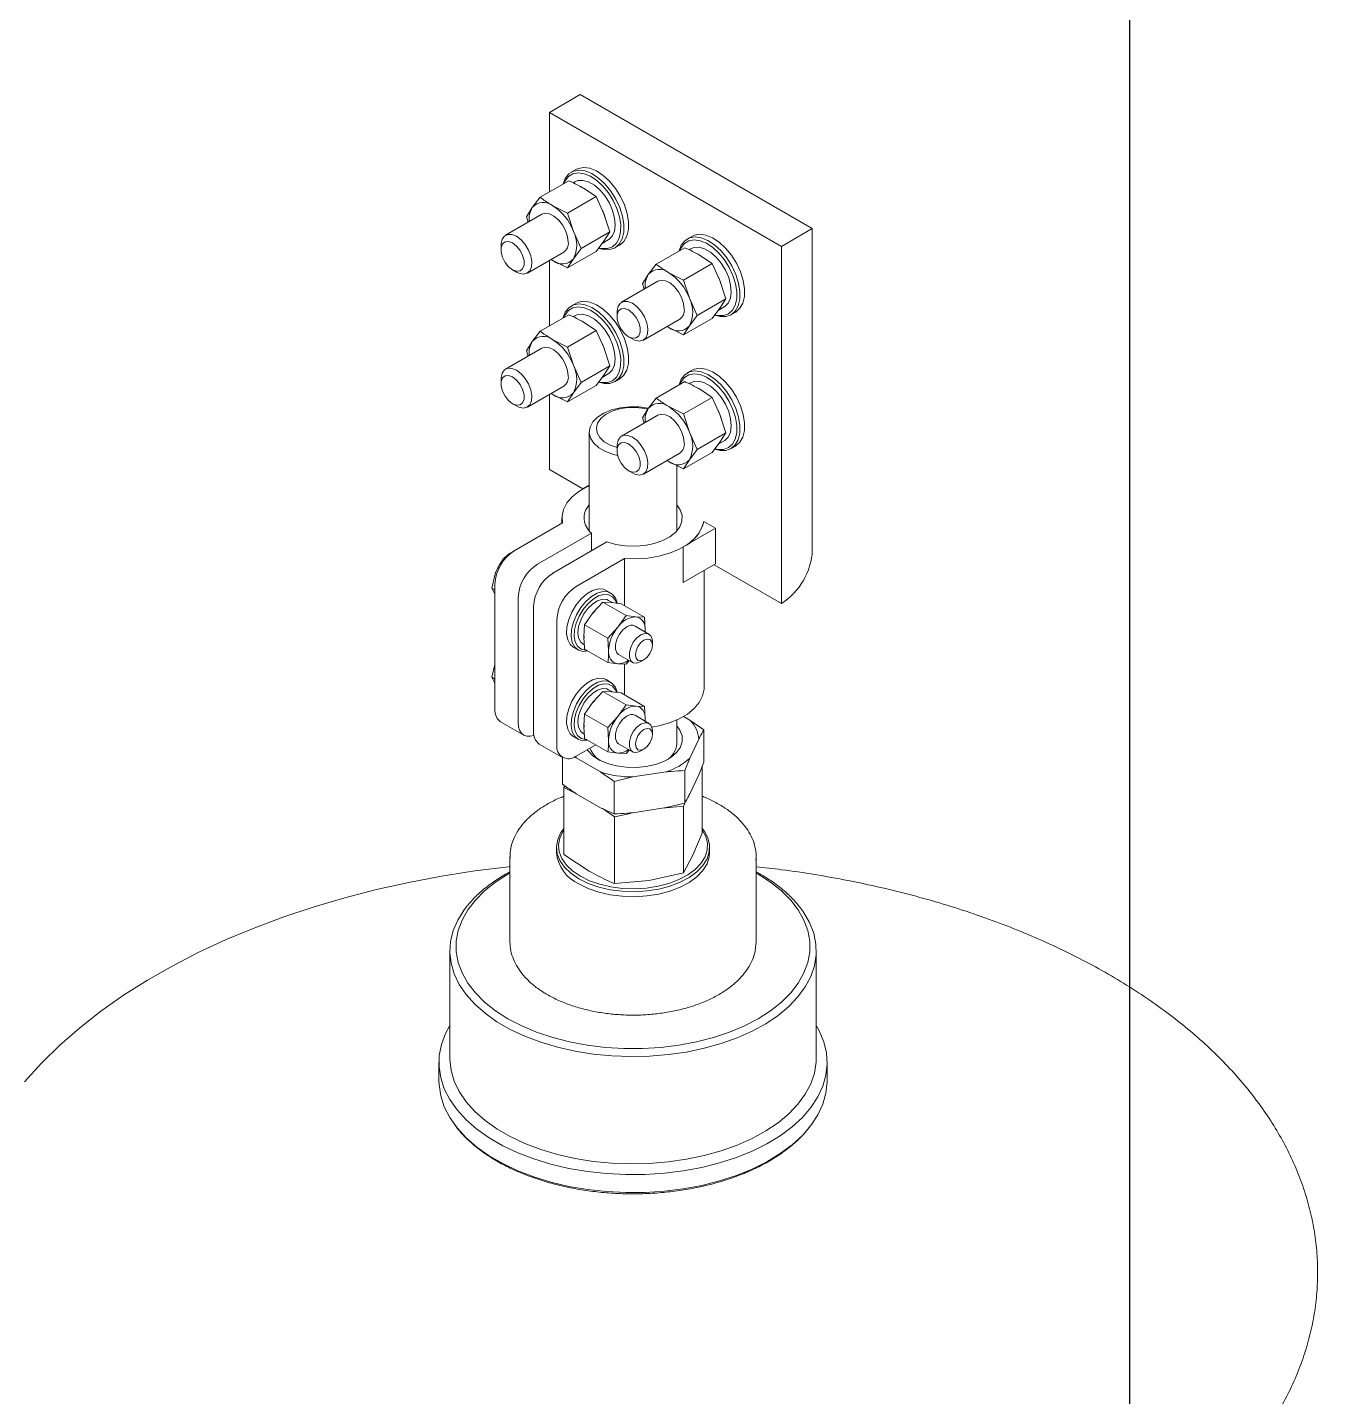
# Model space of a CAD drawing. Header units: millimetres. Extents: x 51507 to 66627, y -17810 to -7118.
# Drawn here: x 60665.9 to 60901.8, y -13263 to -13012.5 of the extents above; entities that cross this region are included whole.
import ezdxf

# ---------------------------------------------------------------- set-up
doc = ezdxf.new("R2010")
doc.units = ezdxf.units.MM
doc.header["$LTSCALE"] = 10
doc.layers.get('Defpoints').update_dxf_attribs({"lineweight": 25})
doc.layers.add('粗实线', color=4, linetype='Continuous', lineweight=18)

msp = doc.modelspace()

# ---------------------------------------------------------------- linework, layer by layer
at = {"layer": 'Defpoints'}
msp.add_line((60867.409, -7118.116), (60867.409, -17810.116), dxfattribs=at)
at = {"layer": '粗实线'}
for p, q in [((60767.01, -13024.833), (60761.353, -13028.099)), ((60809.436, -13049.325), (60767.01, -13024.833)), ((60803.779, -13052.591), (60761.353, -13028.099)), ((60761.353, -13028.099), (60761.353, -13042.633)), ((60766.192, -13038.521), (60765.344, -13039.011)), ((60764.885, -13040.594), (60759.659, -13043.611)), ((60765.992, -13040.786), (60765.683, -13040.965)), ((60759.659, -13043.611), (60758.224, -13045.501)), ((60769.905, -13043.492), (60764.68, -13046.509)), ((60767.575, -13041.939), (60769.905, -13043.492)), ((60769.905, -13043.492), (60771.341, -13046.623)), ((60758.224, -13045.501), (60757.149, -13047.182)), ((60764.68, -13046.509), (60761.989, -13045.164)), ((60759.99, -13046.72), (60753.343, -13050.558)), ((60757.149, -13047.182), (60757.469, -13048.176)), ((60765.755, -13049.848), (60764.68, -13046.509)), ((60771.341, -13046.623), (60772.416, -13049.962)), ((60767.19, -13052.979), (60765.755, -13049.848)), ((60772.416, -13049.962), (60767.19, -13052.979)), ((60772.416, -13049.962), (60771.341, -13051.644)), ((60787.405, -13050.767), (60786.557, -13051.257)), ((60809.436, -13049.325), (60803.779, -13052.591)), ((60809.436, -13108.116), (60809.436, -13049.325)), ((60752.514, -13052.389), (60752.514, -13053.205)), ((60757.342, -13057.486), (60763.989, -13053.649)), ((60769.905, -13053.534), (60764.68, -13056.55)), ((60765.755, -13054.869), (60767.19, -13052.979)), ((60771.341, -13051.644), (60769.905, -13053.534)), ((60771.03, -13052.053), (60772.129, -13051.419)), ((60773.343, -13052.868), (60774.191, -13052.378)), ((60786.098, -13052.84), (60780.873, -13055.857)), ((60787.205, -13053.033), (60786.896, -13053.211)), ((60803.779, -13052.591), (60803.779, -13117.914)), ((60761.353, -13055.171), (60761.353, -13067.129)), ((60761.654, -13054.997), (60761.989, -13055.205)), ((60761.661, -13054.993), (60761.989, -13055.205)), ((60761.989, -13055.205), (60764.68, -13056.55)), ((60764.68, -13056.55), (60765.755, -13054.869)), ((60780.873, -13055.857), (60779.437, -13057.747)), ((60791.119, -13055.738), (60785.893, -13058.755)), ((60788.789, -13054.185), (60791.119, -13055.738)), ((60791.119, -13055.738), (60792.554, -13058.869)), ((60754.635, -13056.879), (60755.342, -13057.288)), ((60779.437, -13057.747), (60778.362, -13059.428)), ((60785.893, -13058.755), (60783.203, -13057.41)), ((60781.203, -13058.967), (60774.556, -13062.804)), ((60778.362, -13059.428), (60778.682, -13060.422)), ((60786.968, -13062.094), (60785.893, -13058.755)), ((60792.554, -13058.869), (60793.629, -13062.208)), ((60766.192, -13063.017), (60765.344, -13063.507)), ((60788.403, -13065.225), (60786.968, -13062.094)), ((60793.629, -13062.208), (60788.403, -13065.225)), ((60792.243, -13064.3), (60793.343, -13063.665)), ((60793.629, -13062.208), (60792.554, -13063.89)), ((60764.885, -13065.09), (60759.659, -13068.107)), ((60765.992, -13065.283), (60765.683, -13065.461)), ((60773.727, -13064.635), (60773.727, -13065.451)), ((60778.556, -13069.732), (60785.202, -13065.895)), ((60791.119, -13065.78), (60785.893, -13068.797)), ((60786.968, -13067.115), (60788.403, -13065.225)), ((60792.554, -13063.89), (60791.119, -13065.78)), ((60794.556, -13065.114), (60795.405, -13064.624)), ((60759.659, -13068.107), (60758.224, -13069.997)), ((60769.905, -13067.988), (60764.68, -13071.005)), ((60767.575, -13066.435), (60769.905, -13067.988)), ((60769.905, -13067.988), (60771.341, -13071.119)), ((60782.867, -13067.243), (60783.203, -13067.451)), ((60782.874, -13067.239), (60783.203, -13067.451)), ((60783.203, -13067.451), (60785.893, -13068.797)), ((60785.893, -13068.797), (60786.968, -13067.115)), ((60759.99, -13071.217), (60753.343, -13075.054)), ((60758.224, -13069.997), (60757.149, -13071.679)), ((60764.68, -13071.005), (60761.989, -13069.66)), ((60765.755, -13074.344), (60764.68, -13071.005)), ((60771.341, -13071.119), (60772.416, -13074.458)), ((60775.848, -13069.125), (60776.555, -13069.534)), ((60757.149, -13071.679), (60757.469, -13072.672)), ((60767.19, -13077.475), (60765.755, -13074.344)), ((60772.416, -13074.458), (60767.19, -13077.475)), ((60771.341, -13076.14), (60769.905, -13078.03)), ((60771.03, -13076.55), (60772.129, -13075.915)), ((60772.416, -13074.458), (60771.341, -13076.14)), ((60787.405, -13075.263), (60786.557, -13075.753)), ((60752.514, -13076.885), (60752.514, -13077.702)), ((60757.342, -13081.982), (60763.989, -13078.145)), ((60769.905, -13078.03), (60764.68, -13081.047)), ((60765.755, -13079.365), (60767.19, -13077.475)), ((60773.343, -13077.364), (60774.191, -13076.874)), ((60786.098, -13077.336), (60780.873, -13080.353)), ((60787.205, -13077.529), (60786.896, -13077.707)), ((60788.789, -13078.681), (60791.119, -13080.235)), ((60761.353, -13079.667), (60761.353, -13093.422)), ((60761.654, -13079.493), (60761.989, -13079.702)), ((60761.661, -13079.489), (60761.989, -13079.702)), ((60761.989, -13079.702), (60764.68, -13081.047)), ((60764.68, -13081.047), (60765.755, -13079.365)), ((60780.873, -13080.353), (60779.437, -13082.243)), ((60791.119, -13080.235), (60785.893, -13083.251)), ((60791.119, -13080.235), (60792.554, -13083.365)), ((60754.635, -13081.376), (60755.342, -13081.784)), ((60781.203, -13083.463), (60774.556, -13087.3)), ((60779.437, -13082.243), (60778.362, -13083.925)), ((60785.893, -13083.251), (60783.203, -13081.906)), ((60786.968, -13086.59), (60785.893, -13083.251)), ((60792.554, -13083.365), (60793.629, -13086.704)), ((60778.362, -13083.925), (60778.682, -13084.918)), ((60768.655, -13086.535), (60768.655, -13104.634)), ((60788.403, -13089.721), (60786.968, -13086.59)), ((60793.629, -13086.704), (60788.403, -13089.721)), ((60792.554, -13088.386), (60791.119, -13090.276)), ((60792.243, -13088.796), (60793.343, -13088.161)), ((60793.629, -13086.704), (60792.554, -13088.386)), ((60773.727, -13089.131), (60773.727, -13089.948)), ((60778.556, -13094.228), (60785.202, -13090.391)), ((60791.119, -13090.276), (60785.893, -13093.293)), ((60786.968, -13091.611), (60788.403, -13089.721)), ((60794.556, -13089.61), (60795.405, -13089.12)), ((60767.461, -13096.948), (60761.353, -13093.422)), ((60775.848, -13093.622), (60776.555, -13094.03)), ((60782.867, -13091.739), (60783.203, -13091.948)), ((60782.874, -13091.735), (60783.203, -13091.948)), ((60783.203, -13091.948), (60785.893, -13093.293)), ((60784.655, -13104.634), (60784.655, -13092.674)), ((60785.893, -13093.293), (60786.968, -13091.611)), ((60767.463, -13096.947), (60768.655, -13096.258)), ((60763.753, -13103.171), (60754.949, -13108.253)), ((60763.655, -13102.253), (60763.655, -13103.227)), ((60789.606, -13102.905), (60791.759, -13104.148)), ((60759.192, -13110.702), (60769.036, -13105.019)), ((60769.036, -13105.019), (60769.036, -13108.285)), ((60785.848, -13107.56), (60791.759, -13104.148)), ((60791.759, -13104.148), (60791.759, -13110.68)), ((60754.595, -13108.457), (60754.948, -13108.269)), ((60771.865, -13106.652), (60762.02, -13112.335)), ((60785.848, -13107.56), (60785.848, -13114.092)), ((60753.085, -13109.942), (60752.87, -13109.818)), ((60766.263, -13114.784), (60775.066, -13109.702)), ((60775.066, -13109.702), (60775.066, -13118.285)), ((60785.848, -13114.092), (60791.759, -13110.68)), ((60803.779, -13117.914), (60791.503, -13110.827)), ((60750.829, -13115.079), (60751.534, -13112.266)), ((60789.655, -13133.282), (60789.655, -13111.894)), ((60751.413, -13115.417), (60750.829, -13115.079)), ((60751.413, -13116.156), (60750.829, -13115.079)), ((60751.413, -13114.376), (60751.413, -13137.24)), ((60772.586, -13115.998), (60771.737, -13115.508)), ((60755.656, -13116.826), (60755.656, -13139.689)), ((60758.485, -13118.459), (60758.485, -13141.322)), ((60769.333, -13119.638), (60771.139, -13117.644)), ((60771.139, -13117.644), (60775.388, -13120.097)), ((60771.139, -13117.644), (60772.668, -13117.713)), ((60772.888, -13117.741), (60772.189, -13117.338)), ((60772.668, -13117.713), (60774.473, -13117.942)), ((60774.473, -13117.942), (60778.722, -13120.395)), ((60762.727, -13120.908), (60762.727, -13143.771)), ((60767.804, -13121.792), (60769.333, -13119.638)), ((60775.388, -13120.097), (60773.859, -13122.251)), ((60777.193, -13120.326), (60775.388, -13120.097)), ((60778.722, -13120.395), (60777.193, -13120.326)), ((60778.86, -13122.698), (60778.722, -13120.395)), ((60767.666, -13123.935), (60767.804, -13121.792)), ((60767.804, -13121.792), (60772.053, -13124.245)), ((60773.859, -13122.251), (60772.053, -13124.245)), ((60779.571, -13123.494), (60777.026, -13122.025)), ((60778.841, -13123.073), (60778.86, -13122.698)), ((60778.845, -13123.075), (60778.86, -13122.698)), ((60765.738, -13125.9), (60766.586, -13126.39)), ((60767.549, -13125.377), (60767.741, -13125.488)), ((60767.804, -13126.238), (60772.053, -13128.691)), ((60772.053, -13124.245), (60772.191, -13126.548)), ((60780.193, -13125.521), (60780.193, -13124.868)), ((60772.053, -13128.691), (60773.859, -13128.92)), ((60774.026, -13127.221), (60776.572, -13128.691)), ((60775.388, -13128.989), (60775.972, -13128.344)), ((60778.072, -13128.542), (60778.637, -13128.215)), ((60750.829, -13131.41), (60751.413, -13129.077)), ((60773.859, -13128.92), (60775.388, -13128.989)), ((60775.066, -13128.975), (60775.066, -13134.616)), ((60751.413, -13131.748), (60750.829, -13131.41)), ((60751.413, -13132.487), (60750.829, -13131.41)), ((60772.586, -13132.329), (60771.737, -13131.839)), ((60772.888, -13134.072), (60772.189, -13133.669)), ((60767.804, -13138.123), (60769.333, -13135.969)), ((60769.333, -13135.969), (60771.139, -13133.975)), ((60771.139, -13133.975), (60775.388, -13136.428)), ((60771.139, -13133.975), (60772.668, -13134.044)), ((60772.668, -13134.044), (60774.473, -13134.273)), ((60774.473, -13134.273), (60778.722, -13136.726)), ((60767.666, -13140.266), (60767.804, -13138.123)), ((60767.804, -13138.123), (60772.053, -13140.576)), ((60773.859, -13138.582), (60772.053, -13140.576)), ((60775.388, -13136.428), (60773.859, -13138.582)), ((60777.193, -13136.657), (60775.388, -13136.428)), ((60779.571, -13139.825), (60777.026, -13138.356)), ((60778.722, -13136.726), (60777.193, -13136.657)), ((60778.86, -13139.029), (60778.722, -13136.726)), ((60787.063, -13139.26), (60785.874, -13138.573)), ((60752.449, -13139.529), (60756.692, -13141.978)), ((60772.053, -13140.576), (60772.191, -13142.879)), ((60778.841, -13139.404), (60778.86, -13139.029)), ((60778.845, -13139.406), (60778.86, -13139.029)), ((60780.193, -13141.852), (60780.193, -13141.199)), ((60784.655, -13143.55), (60784.655, -13139.197)), ((60789.574, -13141.011), (60787.063, -13139.26)), ((60789.574, -13141.011), (60789.574, -13146.941)), ((60759.52, -13143.611), (60763.763, -13146.06)), ((60765.738, -13142.231), (60766.586, -13142.721)), ((60766.263, -13145.813), (60769.843, -13143.746)), ((60767.549, -13141.707), (60767.741, -13141.818)), ((60767.804, -13142.569), (60772.053, -13145.022)), ((60774.026, -13143.552), (60776.572, -13145.021)), ((60787.032, -13146.187), (60788.655, -13142.69)), ((60763.736, -13146.045), (60763.736, -13150.938)), ((60765.834, -13145.968), (60766.247, -13146.157)), ((60766.247, -13146.157), (60766.036, -13145.935)), ((60766.247, -13146.157), (60770.682, -13148.717)), ((60772.053, -13145.022), (60773.859, -13145.251)), ((60773.859, -13145.251), (60775.388, -13145.32)), ((60775.388, -13145.32), (60775.983, -13144.662)), ((60778.072, -13144.873), (60778.637, -13144.546)), ((60786.113, -13148.469), (60787.032, -13146.187)), ((60776.624, -13149.636), (60782.682, -13148.699)), ((60786.113, -13148.469), (60786.113, -13154.399)), ((60789.574, -13146.941), (60788.655, -13149.223)), ((60789.294, -13147.669), (60789.294, -13159.885)), ((60764.16, -13151.237), (60764.016, -13151.579)), ((60773.193, -13150.467), (60776.624, -13149.636)), ((60773.193, -13150.467), (60773.193, -13156.398)), ((60787.032, -13152.72), (60788.655, -13149.223)), ((60764.016, -13151.579), (60764.016, -13163.795)), ((60764.016, -13151.579), (60766.21, -13152.664)), ((60766.247, -13152.689), (60770.682, -13155.249)), ((60773.193, -13156.398), (60770.682, -13155.249)), ((60773.269, -13156.921), (60776.161, -13156.298)), ((60776.624, -13156.168), (60782.682, -13155.231)), ((60782.061, -13155.327), (60785.908, -13154.966)), ((60786.113, -13154.399), (60782.682, -13155.231)), ((60785.908, -13154.966), (60786.125, -13154.447)), ((60785.908, -13154.966), (60785.908, -13167.181)), ((60773.269, -13156.921), (60773.269, -13169.136)), ((60789.294, -13159.885), (60787.601, -13163.917)), ((60762.655, -13162.53), (60762.655, -13163.448)), ((60768.642, -13166.849), (60764.016, -13163.795)), ((60790.655, -13163.448), (60790.655, -13162.53)), ((60754.155, -13164.265), (60754.155, -13179.779)), ((60754.158, -13164.471), (60754.155, -13164.265)), ((60787.601, -13163.917), (60785.908, -13167.181)), ((60799.155, -13164.265), (60799.135, -13164.819)), ((60799.155, -13179.779), (60799.155, -13164.265)), ((60779.588, -13168.542), (60773.269, -13169.136)), ((60785.908, -13167.181), (60779.588, -13168.542)), ((60799.534, -13167.434), (60799.155, -13167.219)), ((60754.158, -13179.985), (60754.155, -13179.779)), ((60799.155, -13179.779), (60799.135, -13180.333)), ((60743.155, -13181.439), (60743.155, -13201.055)), ((60810.155, -13201.055), (60810.155, -13181.439)), ((60741.155, -13201.871), (60741.155, -13205.156)), ((60812.155, -13205.156), (60812.155, -13201.871))]:
    msp.add_line(p, q, dxfattribs=at)
for points in [[(60763.855, -13041.189), (60764.251, -13040.155), (60764.899, -13039.332), (60765.755, -13038.818), (60766.779, -13038.636), (60767.923, -13038.796), (60769.134, -13039.29), (60770.354, -13040.095), (60771.527, -13041.174), (60772.597, -13042.475), (60773.516, -13043.938), (60774.24, -13045.494), (60774.734, -13047.072), (60774.977, -13048.596), (60774.956, -13049.997), (60774.672, -13051.207), (60774.14, -13052.171), (60773.383, -13052.844), (60772.437, -13053.194)], [(60766.192, -13038.521), (60766.604, -13038.328), (60767.628, -13038.146), (60768.772, -13038.307), (60769.982, -13038.801), (60771.202, -13039.606), (60772.375, -13040.684), (60773.446, -13041.985), (60774.365, -13043.448), (60775.088, -13045.005), (60775.583, -13046.582), (60775.825, -13048.106), (60775.804, -13049.507), (60775.521, -13050.717), (60774.988, -13051.681), (60774.231, -13052.354), (60774.191, -13052.378)], [(60763.994, -13041.108), (60764.222, -13040.608), (60764.838, -13039.826), (60765.652, -13039.337), (60766.625, -13039.165), (60767.712, -13039.317), (60768.861, -13039.786), (60770.02, -13040.551), (60771.135, -13041.575), (60772.152, -13042.811), (60773.025, -13044.201), (60773.712, -13045.68), (60774.182, -13047.178), (60774.412, -13048.627), (60774.392, -13049.957), (60774.123, -13051.107), (60773.617, -13052.023), (60772.898, -13052.662), (60772, -13052.995)], [(60765.992, -13040.786), (60766.57, -13040.56), (60767.504, -13040.525), (60768.531, -13040.822), (60769.59, -13041.433), (60770.617, -13042.322), (60771.551, -13043.436), (60772.337, -13044.708), (60772.929, -13046.063), (60773.29, -13047.42), (60773.4, -13048.7), (60773.252, -13049.824), (60772.854, -13050.728), (60772.231, -13051.356), (60772.129, -13051.419)], [(60767.009, -13041.664), (60767.046, -13041.679), (60767.875, -13042.132)], [(60771.064, -13045.992), (60771.444, -13046.92), (60771.622, -13047.484)], [(60759.99, -13046.72), (60760.575, -13046.54), (60761.36, -13046.637), (60762.201, -13047.05), (60763.023, -13047.741), (60763.753, -13048.649), (60764.326, -13049.694), (60764.692, -13050.782), (60764.818, -13051.817)], [(60752.514, -13052.389), (60752.522, -13052.149), (60752.71, -13051.309), (60753.131, -13050.709), (60753.749, -13050.403), (60754.509, -13050.419), (60755.343, -13050.756)], [(60755.343, -13050.756), (60756.176, -13051.382), (60756.936, -13052.243), (60757.554, -13053.262), (60757.975, -13054.348), (60758.163, -13055.406), (60758.1, -13056.34), (60757.792, -13057.069), (60757.266, -13057.527), (60756.57, -13057.673), (60755.764, -13057.495), (60755.342, -13057.288)], [(60785.068, -13053.435), (60785.464, -13052.402), (60786.112, -13051.578), (60786.969, -13051.064), (60787.993, -13050.882), (60789.137, -13051.043), (60790.347, -13051.537), (60791.567, -13052.342), (60792.74, -13053.42), (60793.811, -13054.721), (60794.729, -13056.184), (60795.453, -13057.74), (60795.947, -13059.318), (60796.19, -13060.842), (60796.169, -13062.243), (60795.886, -13063.453), (60795.353, -13064.417), (60794.596, -13065.09), (60793.65, -13065.44)], [(60787.405, -13050.767), (60787.817, -13050.574), (60788.841, -13050.393), (60789.985, -13050.553), (60791.195, -13051.047), (60792.416, -13051.852), (60793.588, -13052.93), (60794.659, -13054.231), (60795.578, -13055.694), (60796.301, -13057.251), (60796.796, -13058.828), (60797.038, -13060.353), (60797.017, -13061.753), (60796.734, -13062.963), (60796.201, -13063.928), (60795.445, -13064.6), (60795.405, -13064.624)], [(60754.635, -13051.98), (60753.91, -13051.709), (60753.272, -13051.766), (60752.798, -13052.145), (60752.546, -13052.799), (60752.546, -13053.649), (60752.798, -13054.594), (60753.272, -13055.519), (60753.91, -13056.313), (60754.635, -13056.88), (60755.361, -13057.151), (60755.999, -13057.094), (60756.473, -13056.715), (60756.725, -13056.061), (60756.725, -13055.211), (60756.473, -13054.266), (60755.999, -13053.341), (60755.361, -13052.547), (60754.635, -13051.98)], [(60772.437, -13053.194), (60771.347, -13053.205), (60770.351, -13052.949)], [(60772, -13052.995), (60770.964, -13053.005), (60770.479, -13052.907)], [(60785.207, -13053.354), (60785.436, -13052.854), (60786.052, -13052.072), (60786.865, -13051.583), (60787.838, -13051.411), (60788.925, -13051.563), (60790.075, -13052.032), (60791.234, -13052.797), (60792.348, -13053.821), (60793.365, -13055.057), (60794.238, -13056.447), (60794.925, -13057.926), (60795.395, -13059.425), (60795.625, -13060.873), (60795.605, -13062.203), (60795.336, -13063.353), (60794.83, -13064.269), (60794.111, -13064.908), (60793.213, -13065.241)], [(60787.205, -13053.033), (60787.783, -13052.806), (60788.717, -13052.771), (60789.744, -13053.068), (60790.803, -13053.679), (60791.83, -13054.568), (60792.764, -13055.682), (60793.551, -13056.954), (60794.142, -13058.309), (60794.504, -13059.667), (60794.613, -13060.946), (60794.465, -13062.07), (60794.068, -13062.974), (60793.444, -13063.602), (60793.343, -13063.665)], [(60788.223, -13053.91), (60788.259, -13053.926), (60789.088, -13054.378)], [(60792.277, -13058.238), (60792.657, -13059.166), (60792.836, -13059.731)], [(60781.203, -13058.967), (60781.788, -13058.786), (60782.573, -13058.883), (60783.414, -13059.296), (60784.236, -13059.987), (60784.966, -13060.895), (60785.54, -13061.94), (60785.905, -13063.028), (60786.031, -13064.064)], [(60763.855, -13065.685), (60764.251, -13064.652), (60764.899, -13063.828), (60765.755, -13063.314), (60766.779, -13063.133), (60767.923, -13063.293), (60769.134, -13063.787), (60770.354, -13064.592), (60771.527, -13065.67), (60772.597, -13066.971), (60773.516, -13068.434), (60774.24, -13069.991), (60774.734, -13071.568), (60774.977, -13073.093), (60774.956, -13074.493), (60774.672, -13075.703), (60774.14, -13076.668), (60773.383, -13077.34), (60772.437, -13077.69)], [(60763.994, -13065.605), (60764.222, -13065.104), (60764.838, -13064.322), (60765.652, -13063.833), (60766.625, -13063.661), (60767.712, -13063.813), (60768.861, -13064.282), (60770.02, -13065.047), (60771.135, -13066.071), (60772.152, -13067.307), (60773.025, -13068.697), (60773.712, -13070.176), (60774.182, -13071.675), (60774.412, -13073.123), (60774.392, -13074.453), (60774.123, -13075.603), (60773.617, -13076.519), (60772.898, -13077.158), (60772, -13077.491)], [(60766.192, -13063.017), (60766.604, -13062.824), (60767.628, -13062.643), (60768.772, -13062.803), (60769.982, -13063.297), (60771.202, -13064.102), (60772.375, -13065.18), (60773.446, -13066.481), (60774.365, -13067.944), (60775.088, -13069.501), (60775.583, -13071.078), (60775.825, -13072.603), (60775.804, -13074.003), (60775.521, -13075.213), (60774.988, -13076.178), (60774.231, -13076.85), (60774.191, -13076.874)], [(60773.727, -13064.635), (60773.735, -13064.396), (60773.923, -13063.555), (60774.344, -13062.955), (60774.962, -13062.649), (60775.722, -13062.666), (60776.556, -13063.002)], [(60776.556, -13063.002), (60777.389, -13063.628), (60778.149, -13064.489), (60778.767, -13065.508), (60779.189, -13066.595), (60779.376, -13067.652), (60779.313, -13068.587), (60779.005, -13069.315), (60778.48, -13069.773), (60777.783, -13069.919), (60776.977, -13069.741), (60776.555, -13069.534)], [(60765.992, -13065.283), (60766.57, -13065.056), (60767.504, -13065.021), (60768.531, -13065.318), (60769.59, -13065.93), (60770.617, -13066.818), (60771.551, -13067.932), (60772.337, -13069.204), (60772.929, -13070.559), (60773.29, -13071.917), (60773.4, -13073.196), (60773.252, -13074.32), (60772.854, -13075.224), (60772.231, -13075.852), (60772.129, -13075.915)], [(60767.009, -13066.16), (60767.046, -13066.176), (60767.875, -13066.629)], [(60775.849, -13064.226), (60775.123, -13063.955), (60774.485, -13064.012), (60774.012, -13064.391), (60773.76, -13065.045), (60773.76, -13065.895), (60774.012, -13066.84), (60774.485, -13067.765), (60775.123, -13068.559), (60775.849, -13069.126), (60776.574, -13069.397), (60777.212, -13069.34), (60777.686, -13068.961), (60777.938, -13068.307), (60777.938, -13067.457), (60777.686, -13066.512), (60777.212, -13065.587), (60776.574, -13064.793), (60775.849, -13064.226)], [(60793.65, -13065.44), (60792.56, -13065.451), (60791.564, -13065.195)], [(60793.213, -13065.241), (60792.177, -13065.251), (60791.692, -13065.153)], [(60759.99, -13071.217), (60760.575, -13071.036), (60761.36, -13071.133), (60762.201, -13071.546), (60763.023, -13072.237), (60763.753, -13073.145), (60764.326, -13074.19), (60764.692, -13075.278), (60764.818, -13076.314)], [(60771.064, -13070.488), (60771.444, -13071.416), (60771.622, -13071.981)], [(60752.514, -13076.885), (60752.522, -13076.646), (60752.71, -13075.805), (60753.131, -13075.205), (60753.749, -13074.9), (60754.509, -13074.916), (60755.343, -13075.252)], [(60754.635, -13076.477), (60753.91, -13076.205), (60753.272, -13076.262), (60752.798, -13076.641), (60752.546, -13077.295), (60752.546, -13078.146), (60752.798, -13079.09), (60753.272, -13080.016), (60753.91, -13080.809), (60754.635, -13081.376), (60755.361, -13081.647), (60755.999, -13081.59), (60756.473, -13081.212), (60756.725, -13080.558), (60756.725, -13079.707), (60756.473, -13078.762), (60755.999, -13077.837), (60755.361, -13077.043), (60754.635, -13076.477)], [(60755.343, -13075.252), (60756.176, -13075.878), (60756.936, -13076.739), (60757.554, -13077.758), (60757.975, -13078.845), (60758.163, -13079.902), (60758.1, -13080.837), (60757.792, -13081.565), (60757.266, -13082.023), (60756.57, -13082.169), (60755.764, -13081.991), (60755.342, -13081.784)], [(60785.068, -13077.931), (60785.464, -13076.898), (60786.112, -13076.074), (60786.969, -13075.56), (60787.993, -13075.379), (60789.137, -13075.539), (60790.347, -13076.033), (60791.567, -13076.838), (60792.74, -13077.916), (60793.811, -13079.217), (60794.729, -13080.68), (60795.453, -13082.237), (60795.947, -13083.814), (60796.19, -13085.339), (60796.169, -13086.739), (60795.886, -13087.949), (60795.353, -13088.914), (60794.596, -13089.586), (60793.65, -13089.936)], [(60785.207, -13077.851), (60785.436, -13077.35), (60786.052, -13076.568), (60786.865, -13076.079), (60787.838, -13075.907), (60788.925, -13076.059), (60790.075, -13076.529), (60791.234, -13077.293), (60792.348, -13078.318), (60793.365, -13079.554), (60794.238, -13080.943), (60794.925, -13082.422), (60795.395, -13083.921), (60795.625, -13085.369), (60795.605, -13086.699), (60795.336, -13087.849), (60794.83, -13088.765), (60794.111, -13089.404), (60793.213, -13089.737)], [(60787.405, -13075.263), (60787.817, -13075.07), (60788.841, -13074.889), (60789.985, -13075.049), (60791.195, -13075.543), (60792.416, -13076.348), (60793.588, -13077.426), (60794.659, -13078.727), (60795.578, -13080.19), (60796.301, -13081.747), (60796.796, -13083.324), (60797.038, -13084.849), (60797.017, -13086.249), (60796.734, -13087.46), (60796.201, -13088.424), (60795.445, -13089.097), (60795.405, -13089.12)], [(60772.437, -13077.69), (60771.347, -13077.701), (60770.351, -13077.445)], [(60772, -13077.491), (60770.964, -13077.501), (60770.479, -13077.403)], [(60787.205, -13077.529), (60787.783, -13077.302), (60788.717, -13077.268), (60789.744, -13077.565), (60790.803, -13078.176), (60791.83, -13079.064), (60792.764, -13080.178), (60793.551, -13081.45), (60794.142, -13082.805), (60794.504, -13084.163), (60794.613, -13085.442), (60794.465, -13086.567), (60794.068, -13087.47), (60793.444, -13088.098), (60793.343, -13088.161)], [(60788.223, -13078.406), (60788.259, -13078.422), (60789.088, -13078.875)], [(60773.856, -13090.861), (60773.101, -13090.672), (60771.643, -13090.134), (60770.42, -13089.428), (60769.488, -13088.587), (60768.892, -13087.649), (60768.658, -13086.66), (60768.798, -13085.665), (60769.306, -13084.71), (60770.158, -13083.841), (60771.313, -13083.097), (60772.718, -13082.515), (60774.307, -13082.12), (60776.006, -13081.932), (60777.735, -13081.959), (60779.414, -13082.2), (60779.455, -13082.209)], [(60773.727, -13089.402), (60772.499, -13088.957), (60771.399, -13088.322), (60770.582, -13087.557), (60770.093, -13086.705), (60769.957, -13085.81), (60770.182, -13084.921), (60770.757, -13084.087), (60771.649, -13083.351), (60772.812, -13082.754), (60774.181, -13082.327), (60775.684, -13082.095), (60777.239, -13082.069), (60778.763, -13082.25), (60779.349, -13082.38)], [(60781.203, -13083.463), (60781.788, -13083.282), (60782.573, -13083.379), (60783.414, -13083.792), (60784.236, -13084.483), (60784.966, -13085.391), (60785.54, -13086.436), (60785.905, -13087.525), (60786.031, -13088.56)], [(60792.277, -13082.734), (60792.657, -13083.663), (60792.836, -13084.227)], [(60773.727, -13089.131), (60773.735, -13088.892), (60773.923, -13088.051), (60774.344, -13087.451), (60774.962, -13087.146), (60775.722, -13087.162), (60776.556, -13087.498)], [(60775.849, -13088.723), (60775.123, -13088.452), (60774.485, -13088.509), (60774.012, -13088.887), (60773.76, -13089.541), (60773.76, -13090.392), (60774.012, -13091.337), (60774.485, -13092.262), (60775.123, -13093.055), (60775.849, -13093.622), (60776.574, -13093.893), (60777.212, -13093.836), (60777.686, -13093.458), (60777.938, -13092.804), (60777.938, -13091.953), (60777.686, -13091.008), (60777.212, -13090.083), (60776.574, -13089.289), (60775.849, -13088.723)], [(60776.556, -13087.498), (60777.389, -13088.124), (60778.149, -13088.985), (60778.767, -13090.004), (60779.189, -13091.091), (60779.376, -13092.148), (60779.313, -13093.083), (60779.005, -13093.811), (60778.48, -13094.269), (60777.783, -13094.415), (60776.977, -13094.237), (60776.555, -13094.03)], [(60793.65, -13089.936), (60792.56, -13089.947), (60791.564, -13089.691)], [(60793.213, -13089.737), (60792.177, -13089.747), (60791.692, -13089.649)], [(60768.655, -13096.338), (60768.262, -13096.522), (60766.743, -13097.397), (60765.495, -13098.405), (60764.55, -13099.517), (60763.935, -13100.704), (60763.667, -13101.933), (60763.753, -13103.171)], [(60768.655, -13096.338), (60768.299, -13096.504), (60767.463, -13096.947)], [(60784.655, -13099.873), (60785.299, -13100.806), (60785.626, -13101.832), (60785.59, -13102.875), (60785.195, -13103.894), (60784.455, -13104.846), (60783.4, -13105.693), (60782.073, -13106.402), (60780.527, -13106.944), (60778.825, -13107.296), (60777.036, -13107.444), (60775.231, -13107.383), (60773.484, -13107.116), (60771.865, -13106.652)], [(60775.066, -13109.702), (60777.21, -13109.751), (60779.339, -13109.596), (60781.395, -13109.241), (60783.322, -13108.696), (60785.067, -13107.975), (60786.583, -13107.099), (60787.828, -13106.09), (60788.769, -13104.977), (60789.38, -13103.789), (60789.606, -13102.905)], [(60765.738, -13125.9), (60765.155, -13125.397), (60764.703, -13124.547), (60764.503, -13123.456), (60764.57, -13122.192), (60764.899, -13120.834), (60765.469, -13119.468), (60766.244, -13118.18), (60767.176, -13117.051), (60768.206, -13116.151), (60769.269, -13115.537), (60770.299, -13115.247), (60771.231, -13115.301), (60771.737, -13115.508)], [(60768.401, -13126.582), (60767.542, -13126.667), (60766.682, -13126.442), (60766.004, -13125.887), (60765.551, -13125.037), (60765.352, -13123.946), (60765.419, -13122.682), (60765.747, -13121.324), (60766.317, -13119.958), (60767.092, -13118.67), (60768.024, -13117.54), (60769.054, -13116.64), (60770.118, -13116.026), (60771.148, -13115.737), (60772.08, -13115.791), (60772.855, -13116.184), (60773.425, -13116.892), (60773.739, -13117.794)], [(60768.201, -13126.467), (60767.961, -13126.466), (60767.158, -13126.255), (60766.526, -13125.738), (60766.103, -13124.944), (60765.917, -13123.926), (60765.979, -13122.746), (60766.286, -13121.479), (60766.818, -13120.204), (60767.541, -13119.002), (60768.411, -13117.947), (60769.373, -13117.107), (60770.365, -13116.534), (60771.327, -13116.264), (60772.196, -13116.314), (60772.92, -13116.681), (60773.452, -13117.342), (60773.655, -13117.833)], [(60767.549, -13125.377), (60767.081, -13124.965), (60766.713, -13124.218), (60766.587, -13123.252), (60766.713, -13122.14), (60767.081, -13120.968), (60767.662, -13119.827), (60768.413, -13118.802), (60769.275, -13117.973), (60770.183, -13117.404), (60771.066, -13117.138), (60771.858, -13117.195), (60772.189, -13117.338)], [(60769.362, -13119.673), (60769.544, -13119.455), (60769.726, -13119.254)], [(60767.729, -13124.198), (60767.719, -13123.905), (60767.72, -13123.794)], [(60774.026, -13127.221), (60773.689, -13126.908), (60773.437, -13126.254), (60773.437, -13125.404), (60773.689, -13124.459), (60774.162, -13123.534), (60774.8, -13122.74), (60775.526, -13122.173)], [(60778.072, -13128.542), (60778.071, -13128.542), (60777.346, -13128.813), (60776.708, -13128.756), (60776.234, -13128.378), (60775.982, -13127.724), (60775.982, -13126.873), (60776.234, -13125.928), (60776.708, -13125.003), (60777.346, -13124.209), (60778.071, -13123.643)], [(60778.071, -13123.643), (60778.797, -13123.372), (60779.435, -13123.429), (60779.909, -13123.807), (60780.16, -13124.461), (60780.193, -13124.868)], [(60778.637, -13124.623), (60778.042, -13125.103), (60777.537, -13125.784), (60777.2, -13126.561), (60777.081, -13127.317), (60777.2, -13127.936), (60777.537, -13128.324), (60778.042, -13128.422), (60778.637, -13128.215), (60779.232, -13127.735), (60779.737, -13127.054), (60780.074, -13126.277), (60780.193, -13125.521), (60780.074, -13124.902), (60779.737, -13124.514), (60779.232, -13124.416), (60778.637, -13124.623)], [(60765.738, -13142.231), (60765.155, -13141.728), (60764.703, -13140.878), (60764.503, -13139.787), (60764.57, -13138.523), (60764.899, -13137.165), (60765.469, -13135.799), (60766.244, -13134.511), (60767.176, -13133.381), (60768.206, -13132.481), (60769.269, -13131.867), (60770.299, -13131.578), (60771.231, -13131.632), (60771.737, -13131.839)], [(60768.401, -13142.913), (60767.542, -13142.998), (60766.682, -13142.773), (60766.004, -13142.218), (60765.551, -13141.368), (60765.352, -13140.277), (60765.419, -13139.013), (60765.747, -13137.655), (60766.317, -13136.289), (60767.092, -13135.001), (60768.024, -13133.871), (60769.054, -13132.971), (60770.118, -13132.357), (60771.148, -13132.068), (60772.08, -13132.122), (60772.855, -13132.515), (60773.425, -13133.223), (60773.739, -13134.125)], [(60768.201, -13142.798), (60767.961, -13142.796), (60767.158, -13142.586), (60766.526, -13142.068), (60766.103, -13141.275), (60765.917, -13140.257), (60765.979, -13139.077), (60766.286, -13137.81), (60766.818, -13136.535), (60767.541, -13135.332), (60768.411, -13134.278), (60769.373, -13133.438), (60770.365, -13132.865), (60771.327, -13132.595), (60772.196, -13132.645), (60772.92, -13133.012), (60773.452, -13133.673), (60773.655, -13134.164)], [(60767.549, -13141.707), (60767.081, -13141.296), (60766.713, -13140.549), (60766.587, -13139.583), (60766.713, -13138.471), (60767.081, -13137.299), (60767.662, -13136.157), (60768.413, -13135.133), (60769.275, -13134.304), (60770.183, -13133.735), (60771.066, -13133.469), (60771.858, -13133.526), (60772.189, -13133.669)], [(60780.095, -13140.519), (60781.395, -13140.27), (60783.322, -13139.725), (60785.067, -13139.004), (60786.583, -13138.127), (60787.828, -13137.118), (60788.769, -13136.005), (60789.38, -13134.818), (60789.644, -13133.588), (60789.655, -13133.282)], [(60769.362, -13136.003), (60769.544, -13135.786), (60769.726, -13135.585)], [(60774.026, -13143.552), (60773.689, -13143.239), (60773.437, -13142.585), (60773.437, -13141.734), (60773.689, -13140.789), (60774.162, -13139.864), (60774.8, -13139.071), (60775.526, -13138.504)], [(60755.656, -13139.689), (60755.724, -13140.446), (60755.925, -13141.096), (60756.252, -13141.613), (60756.692, -13141.978), (60757.227, -13142.176), (60757.839, -13142.201), (60758.502, -13142.05), (60758.544, -13142.035)], [(60767.729, -13140.529), (60767.719, -13140.236), (60767.72, -13140.125)], [(60778.072, -13144.873), (60778.071, -13144.873), (60777.346, -13145.144), (60776.708, -13145.087), (60776.234, -13144.709), (60775.982, -13144.055), (60775.982, -13143.204), (60776.234, -13142.259), (60776.708, -13141.334), (60777.346, -13140.54), (60778.071, -13139.974)], [(60778.637, -13140.953), (60778.042, -13141.434), (60777.537, -13142.115), (60777.2, -13142.892), (60777.081, -13143.648), (60777.2, -13144.267), (60777.537, -13144.655), (60778.042, -13144.753), (60778.637, -13144.546), (60779.232, -13144.066), (60779.737, -13143.385), (60780.074, -13142.608), (60780.193, -13141.852), (60780.074, -13141.233), (60779.737, -13140.845), (60779.232, -13140.747), (60778.637, -13140.953)], [(60778.071, -13139.974), (60778.797, -13139.703), (60779.435, -13139.76), (60779.909, -13140.138), (60780.16, -13140.792), (60780.193, -13141.199)], [(60784.655, -13140.289), (60785.238, -13141.086), (60785.628, -13142.117), (60785.65, -13143.171), (60785.305, -13144.207), (60784.605, -13145.182), (60783.58, -13146.055), (60782.271, -13146.791), (60780.732, -13147.36), (60779.027, -13147.739)], [(60779.027, -13147.739), (60777.224, -13147.911), (60775.398, -13147.871), (60773.624, -13147.619), (60771.973, -13147.166), (60770.515, -13146.531), (60769.307, -13145.739), (60768.401, -13144.823), (60768.275, -13144.651)], [(60766.756, -13168.245), (60765.296, -13167.254), (60764.13, -13166.141), (60763.289, -13164.934), (60762.794, -13163.665), (60762.658, -13162.367), (60762.884, -13161.073), (60763.468, -13159.817), (60764.016, -13159.054)], [(60767.021, -13167.785), (60765.6, -13166.821), (60764.466, -13165.738), (60763.647, -13164.564), (60763.165, -13163.329), (60763.033, -13162.065), (60763.253, -13160.806), (60763.821, -13159.583), (60764.016, -13159.286)], [(60789.294, -13159.054), (60789.643, -13159.512), (60790.313, -13160.754), (60790.63, -13162.042), (60790.584, -13163.342), (60790.178, -13164.622), (60789.422, -13165.847), (60788.335, -13166.986), (60786.945, -13168.01), (60785.289, -13168.892), (60783.41, -13169.609), (60781.355, -13170.143), (60779.179, -13170.479), (60776.937, -13170.61), (60774.688, -13170.532), (60772.49, -13170.246), (60770.4, -13169.76), (60768.472, -13169.087), (60766.756, -13168.245)], [(60789.294, -13159.286), (60789.295, -13159.287), (60789.947, -13160.495), (60790.255, -13161.749), (60790.211, -13163.014), (60789.816, -13164.259), (60789.08, -13165.452), (60788.022, -13166.56), (60786.67, -13167.557), (60785.058, -13168.415), (60783.229, -13169.113), (60781.229, -13169.633), (60779.111, -13169.96), (60776.93, -13170.088), (60774.741, -13170.011), (60772.602, -13169.733), (60770.568, -13169.26), (60768.691, -13168.606), (60767.021, -13167.785)], [(60790.655, -13163.448), (60790.584, -13164.261), (60790.178, -13165.54), (60789.422, -13166.765), (60788.335, -13167.905), (60786.945, -13168.929), (60785.289, -13169.81), (60783.41, -13170.528), (60781.355, -13171.061), (60779.179, -13171.398), (60776.937, -13171.529), (60774.688, -13171.45), (60772.49, -13171.164), (60770.4, -13170.679), (60768.472, -13170.006), (60766.756, -13169.163)], [(60754.155, -13166.033), (60753.883, -13166.058), (60747.733, -13166.828), (60741.653, -13167.78), (60735.659, -13168.913), (60729.765, -13170.225), (60723.985, -13171.713), (60718.335, -13173.374), (60712.826, -13175.206), (60707.474, -13177.204), (60702.291, -13179.366), (60697.291, -13181.686), (60692.487, -13184.162), (60687.891, -13186.788), (60683.515, -13189.56), (60679.373, -13192.471), (60675.477, -13195.516), (60671.839, -13198.687), (60668.471, -13201.976), (60665.384, -13205.375)], [(60754.155, -13167.219), (60753.777, -13167.434), (60751.51, -13168.887), (60749.52, -13170.468), (60747.826, -13172.162), (60746.449, -13173.948), (60745.402, -13175.807), (60744.698, -13177.719), (60744.344, -13179.664), (60744.344, -13181.619), (60744.698, -13183.563), (60745.402, -13185.476), (60746.449, -13187.335), (60747.826, -13189.121), (60749.52, -13190.814), (60751.51, -13192.396), (60753.777, -13193.849), (60756.293, -13195.157), (60759.033, -13196.306), (60761.966, -13197.284), (60765.06, -13198.079), (60768.281, -13198.683), (60771.594, -13199.09), (60774.962, -13199.294), (60778.348, -13199.294), (60781.717, -13199.09), (60785.029, -13198.683), (60788.25, -13198.079), (60791.344, -13197.284), (60794.277, -13196.306), (60797.017, -13195.157), (60799.534, -13193.849), (60801.8, -13192.396), (60803.791, -13190.814), (60805.484, -13189.121), (60806.861, -13187.335), (60807.908, -13185.476), (60808.612, -13183.563), (60808.966, -13181.619), (60808.966, -13179.664), (60808.612, -13177.719), (60807.908, -13175.807), (60806.861, -13173.948), (60805.484, -13172.162), (60803.791, -13170.468), (60801.8, -13168.887), (60799.534, -13167.434)], [(60746.374, -13173.167), (60745.788, -13173.923), (60744.613, -13175.795), (60743.778, -13177.727), (60743.291, -13179.698), (60743.158, -13181.688), (60743.38, -13183.675), (60743.954, -13185.638), (60744.876, -13187.557), (60746.134, -13189.411), (60747.715, -13191.18), (60749.604, -13192.846), (60751.779, -13194.392), (60754.218, -13195.8), (60756.895, -13197.055), (60759.781, -13198.146), (60762.846, -13199.059), (60766.057, -13199.785), (60769.381, -13200.317), (60772.782, -13200.648), (60776.224, -13200.777), (60779.67, -13200.7), (60783.085, -13200.419), (60786.431, -13199.936), (60789.674, -13199.258), (60792.779, -13198.391), (60795.713, -13197.344), (60798.444, -13196.128), (60800.945, -13194.757), (60803.189, -13193.245), (60805.151, -13191.607), (60806.811, -13189.862), (60808.151, -13188.027), (60809.158, -13186.123), (60809.82, -13184.169), (60810.13, -13182.186), (60810.086, -13180.195), (60809.687, -13178.217), (60808.938, -13176.273), (60807.847, -13174.385), (60807.396, -13173.753)], [(60743.155, -13195.09), (60742.365, -13196.567), (60741.62, -13198.565), (60741.224, -13200.595), (60741.18, -13202.638), (60741.488, -13204.673), (60742.146, -13206.68), (60743.147, -13208.64), (60744.481, -13210.532), (60746.135, -13212.339), (60748.092, -13214.041), (60750.333, -13215.622), (60752.835, -13217.067), (60755.575, -13218.361), (60758.523, -13219.49), (60761.652, -13220.445), (60764.93, -13221.215), (60768.325, -13221.793), (60771.802, -13222.173), (60775.328, -13222.351), (60778.867, -13222.325), (60782.383, -13222.096), (60785.843, -13221.667), (60789.212, -13221.04), (60792.456, -13220.223), (60795.542, -13219.224), (60798.441, -13218.052), (60801.124, -13216.719), (60803.563, -13215.239), (60805.735, -13213.626), (60807.618, -13211.896), (60809.193, -13210.067), (60810.445, -13208.156), (60811.361, -13206.182), (60811.932, -13204.166), (60812.152, -13202.127), (60812.02, -13200.085), (60811.536, -13198.061), (60810.706, -13196.075), (60810.155, -13195.09)], [(60743.155, -13201.055), (60743.158, -13201.304), (60743.38, -13203.291), (60743.954, -13205.254), (60744.876, -13207.173), (60746.134, -13209.027), (60747.715, -13210.796), (60749.604, -13212.462), (60751.779, -13214.008), (60754.218, -13215.415), (60756.895, -13216.671), (60759.781, -13217.761), (60762.846, -13218.674), (60766.057, -13219.401), (60769.381, -13219.933), (60772.782, -13220.264), (60776.224, -13220.392), (60779.67, -13220.315), (60783.085, -13220.034), (60786.431, -13219.552), (60789.674, -13218.874), (60792.779, -13218.007), (60795.713, -13216.96), (60798.444, -13215.744), (60800.945, -13214.373), (60803.189, -13212.861), (60805.151, -13211.223), (60806.811, -13209.478), (60808.151, -13207.643), (60809.158, -13205.739), (60809.82, -13203.785), (60810.13, -13201.802), (60810.155, -13201.055)], [(60741.155, -13205.156), (60741.18, -13205.923), (60741.488, -13207.958), (60742.146, -13209.965), (60743.147, -13211.925), (60744.481, -13213.817), (60746.135, -13215.624), (60748.092, -13217.326), (60750.333, -13218.907), (60752.835, -13220.352), (60755.575, -13221.646), (60758.523, -13222.775), (60761.652, -13223.73), (60764.93, -13224.5), (60768.325, -13225.078), (60771.802, -13225.458), (60775.328, -13225.636), (60778.867, -13225.61), (60782.383, -13225.381), (60785.843, -13224.952), (60789.212, -13224.325), (60792.456, -13223.508), (60795.542, -13222.509), (60798.441, -13221.337), (60801.124, -13220.004), (60803.563, -13218.524), (60805.735, -13216.911), (60807.618, -13215.181), (60809.193, -13213.352), (60810.445, -13211.441), (60811.361, -13209.467), (60811.932, -13207.451), (60812.152, -13205.412), (60812.155, -13205.156)]]:
    msp.add_lwpolyline(points, dxfattribs=at)
for centre, radius, start, end in [((60761.77, -13047.634), 4.138, 148.96263, 186.0237), ((60760.279, -13047.258), 2.704, 50.75183, 139.4672), ((60756.9, -13053.111), 9.437, 20.22711, 57.36203), ((60760.734, -13052.358), 5.614, 333.43643, 26.56357), ((60762.869, -13052.039), 1.961, 304.82234, 6.48984), ((60763.7, -13053.112), 2.704, 230.75183, 319.4672), ((60782.983, -13059.88), 4.138, 148.96263, 186.0237), ((60781.492, -13059.504), 2.704, 50.75183, 139.4672), ((60778.113, -13065.357), 9.437, 20.22711, 57.36203), ((60781.947, -13064.604), 5.614, 333.43643, 26.56357), ((60784.083, -13064.285), 1.961, 304.82234, 6.48984), ((60784.913, -13065.358), 2.704, 230.75183, 319.4672), ((60761.77, -13072.13), 4.138, 148.96263, 186.0237), ((60760.279, -13071.754), 2.704, 50.75183, 139.4672), ((60756.9, -13077.607), 9.437, 20.22711, 57.36203), ((60760.734, -13076.855), 5.614, 333.43643, 26.56357), ((60762.869, -13076.535), 1.961, 304.82234, 6.48984), ((60763.7, -13077.608), 2.704, 230.75183, 319.4672), ((60782.983, -13084.377), 4.138, 148.96263, 186.0237), ((60781.492, -13084), 2.704, 50.75183, 139.4672), ((60778.113, -13089.853), 9.437, 20.22711, 57.36203), ((60784.083, -13088.781), 1.961, 304.82234, 6.48984), ((60781.947, -13089.101), 5.614, 333.43643, 26.56357), ((60784.913, -13089.854), 2.704, 230.75183, 319.4672), ((60771.214, -13102.271), 3.506, 136.86071, 231.60721), ((60782.846, -13101.292), 6.949, 295.58545, 346.5784), ((60759.09, -13114.726), 7.684, 122.60548, 177.39452), ((60797.154, -13107.557), 12.294, 302.60548, 357.39452), ((60763.332, -13117.175), 7.684, 122.60548, 177.39452), ((60766.161, -13118.808), 7.684, 122.60548, 177.39452), ((60770.403, -13121.257), 7.684, 122.60548, 177.39452), ((60777.45, -13124.622), 4.304, 93.42954, 146.56509), ((60776.813, -13122.365), 2.074, 350.74812, 79.45322), ((60779.422, -13126.881), 7.238, 140.22793, 177.36071), ((60776.395, -13123.306), 1.428, 63.79572, 127.51474), ((60774.238, -13126.881), 2.074, 170.74812, 259.45322), ((60773.911, -13125.715), 3.205, 269.0586, 307.10707), ((60753.863, -13137.51), 2.465, 173.70115, 234.98667), ((60779.422, -13143.212), 7.238, 140.22793, 177.36071), ((60777.45, -13140.953), 4.304, 93.42954, 146.56509), ((60776.395, -13139.637), 1.428, 63.79572, 127.51474), ((60776.813, -13138.695), 2.074, 350.74812, 79.45322), ((60760.935, -13141.592), 2.465, 173.70115, 234.98667), ((60783.718, -13142.897), 4.942, 2.39908, 47.39784), ((60764.883, -13144.121), 2.184, 170.78596, 309.20329), ((60774.238, -13143.212), 2.074, 170.74812, 259.45322), ((60780.897, -13143.272), 3.768, 297.81341, 355.76228), ((60772.816, -13142.892), 4.296, 199.97731, 239.7903), ((60773.911, -13142.046), 3.205, 269.0586, 307.10707), ((60779.389, -13137.972), 11.221, 287.06335, 312.93128), ((60776.546, -13130.474), 19.162, 252.17981, 270.23411), ((60769.574, -13162.813), 6.948, 185.25087, 246.06927)]:
    msp.add_arc(centre, radius, start, end, dxfattribs=at)
for points, knots in [([(60764.885, -13040.594), (60765.098, -13040.689), (60766.038, -13041.107), (60766.905, -13041.576), (60767.575, -13041.939)], [0, 0, 0, 0, 0.6803421, 3.0089306, 3.0089306, 3.0089306, 3.0089306]), ([(60761.989, -13045.164), (60761.361, -13044.777), (60760.548, -13044.276), (60759.823, -13043.733), (60759.659, -13043.611)], [0, 0, 0, 0, 2.1680194, 2.8014481, 2.8014481, 2.8014481, 2.8014481]), ([(60786.098, -13052.84), (60786.311, -13052.935), (60787.251, -13053.353), (60788.118, -13053.822), (60788.789, -13054.185)], [0, 0, 0, 0, 0.6803421, 3.0089306, 3.0089306, 3.0089306, 3.0089306]), ([(60783.203, -13057.41), (60782.574, -13057.023), (60781.761, -13056.522), (60781.036, -13055.98), (60780.873, -13055.857)], [0, 0, 0, 0, 2.1680194, 2.8014481, 2.8014481, 2.8014481, 2.8014481]), ([(60764.885, -13065.09), (60765.098, -13065.185), (60766.038, -13065.603), (60766.905, -13066.072), (60767.575, -13066.435)], [0, 0, 0, 0, 0.6803421, 3.0089306, 3.0089306, 3.0089306, 3.0089306]), ([(60761.989, -13069.66), (60761.361, -13069.273), (60760.548, -13068.772), (60759.823, -13068.23), (60759.659, -13068.107)], [0, 0, 0, 0, 2.1680194, 2.8014481, 2.8014481, 2.8014481, 2.8014481]), ([(60786.098, -13077.336), (60786.311, -13077.431), (60787.251, -13077.849), (60788.118, -13078.318), (60788.789, -13078.681)], [0, 0, 0, 0, 0.6803421, 3.0089306, 3.0089306, 3.0089306, 3.0089306]), ([(60783.203, -13081.906), (60782.574, -13081.519), (60781.761, -13081.019), (60781.036, -13080.476), (60780.873, -13080.353)], [0, 0, 0, 0, 2.1680194, 2.8014481, 2.8014481, 2.8014481, 2.8014481]), ([(60752.87, -13109.818), (60752.971, -13109.714), (60753.449, -13109.223), (60754.09, -13108.795), (60754.595, -13108.457)], [0, 0, 0, 0, 0.4647024, 2.202373, 2.202373, 2.202373, 2.202373]), ([(60751.534, -13112.266), (60751.558, -13112.204), (60751.907, -13111.318), (60752.406, -13110.541), (60752.87, -13109.818)], [0, 0, 0, 0, 0.1961068, 2.7935216, 2.7935216, 2.7935216, 2.7935216]), ([(60767.804, -13126.238), (60767.786, -13126.062), (60767.703, -13125.277), (60767.682, -13124.521), (60767.666, -13123.935)], [0, 0, 0, 0, 0.517973, 2.3077127, 2.3077127, 2.3077127, 2.3077127]), ([(60772.191, -13126.548), (60772.175, -13127.115), (60772.154, -13127.847), (60772.072, -13128.536), (60772.053, -13128.691)], [0, 0, 0, 0, 1.6663654, 2.1486323, 2.1486323, 2.1486323, 2.1486323]), ([(60767.804, -13142.569), (60767.786, -13142.393), (60767.703, -13141.608), (60767.682, -13140.852), (60767.666, -13140.266)], [0, 0, 0, 0, 0.517973, 2.3077127, 2.3077127, 2.3077127, 2.3077127]), ([(60788.655, -13142.69), (60788.717, -13142.572), (60789.024, -13141.982), (60789.33, -13141.442), (60789.574, -13141.011)], [0, 0, 0, 0, 0.383648, 1.9149898, 1.9149898, 1.9149898, 1.9149898]), ([(60772.191, -13142.879), (60772.175, -13143.446), (60772.154, -13144.178), (60772.072, -13144.867), (60772.053, -13145.022)], [0, 0, 0, 0, 1.6663654, 2.1486323, 2.1486323, 2.1486323, 2.1486323]), ([(60770.682, -13148.717), (60770.852, -13148.829), (60771.692, -13149.386), (60772.527, -13149.988), (60773.193, -13150.467)], [0, 0, 0, 0, 0.6207889, 3.0617811, 3.0617811, 3.0617811, 3.0617811]), ([(60782.682, -13148.699), (60782.999, -13148.67), (60784.146, -13148.566), (60785.288, -13148.509), (60786.113, -13148.469)], [0, 0, 0, 0, 0.9525488, 3.4388929, 3.4388929, 3.4388929, 3.4388929]), ([(60766.247, -13152.689), (60766.077, -13152.576), (60765.238, -13152.02), (60764.402, -13151.418), (60763.736, -13150.938)], [0, 0, 0, 0, 0.6207889, 3.0617811, 3.0617811, 3.0617811, 3.0617811]), ([(60764.016, -13153.171), (60763.565, -13153.35), (60762.372, -13153.823), (60760.648, -13154.763), (60758.857, -13155.961), (60757.324, -13157.293), (60756.065, -13158.734), (60755.101, -13160.263), (60754.468, -13161.853), (60754.152, -13163.274), (60754.184, -13164.154), (60754.196, -13164.49)], [0, 0, 0, 0, 1.1877909, 3.1460051, 5.1073942, 7.07011, 9.0289315, 10.9760902, 12.9024013, 14.8024766, 15.9757562, 15.9757562, 15.9757562, 15.9757562]), ([(60787.032, -13152.72), (60786.97, -13152.838), (60786.663, -13153.428), (60786.357, -13153.968), (60786.113, -13154.399)], [0, 0, 0, 0, 0.383648, 1.9149898, 1.9149898, 1.9149898, 1.9149898]), ([(60799.101, -13164.868), (60799.121, -13164.724), (60799.216, -13164.046), (60799.066, -13162.826), (60798.647, -13161.245), (60797.899, -13159.714), (60796.862, -13158.25), (60795.537, -13156.869), (60793.946, -13155.588), (60792.094, -13154.44), (60790.53, -13153.629), (60789.535, -13153.258), (60789.294, -13153.168)], [0, 0, 0, 0, 0.5030654, 2.3691839, 4.2316087, 6.1039782, 7.9976106, 9.914196, 11.848157, 13.7917834, 15.7389184, 16.3594585, 16.3594585, 16.3594585, 16.3594585]), ([(60771.057, -13155.421), (60771.452, -13155.667), (60772.192, -13156.128), (60772.926, -13156.669), (60773.269, -13156.921)], [0, 0, 0, 0, 1.4251961, 2.6728034, 2.6728034, 2.6728034, 2.6728034]), ([(60776.624, -13156.168), (60776.307, -13156.197), (60775.16, -13156.301), (60774.019, -13156.357), (60773.193, -13156.398)], [0, 0, 0, 0, 0.9525488, 3.4388929, 3.4388929, 3.4388929, 3.4388929]), ([(60863.608, -13294.776), (60864.41, -13294.306), (60866.725, -13292.948), (60870.382, -13290.59), (60874.496, -13287.663), (60878.36, -13284.601), (60881.965, -13281.414), (60885.297, -13278.11), (60888.347, -13274.698), (60891.105, -13271.189), (60893.559, -13267.594), (60895.704, -13263.924), (60897.534, -13260.194), (60899.043, -13256.415), (60900.232, -13252.601), (60901.098, -13248.763), (60901.643, -13244.913), (60901.869, -13241.06), (60901.777, -13237.212), (60901.369, -13233.38), (60900.649, -13229.572), (60899.616, -13225.794), (60898.274, -13222.055), (60896.623, -13218.362), (60894.665, -13214.723), (60892.403, -13211.147), (60889.841, -13207.644), (60886.984, -13204.223), (60883.84, -13200.896), (60880.416, -13197.671), (60876.723, -13194.56), (60872.772, -13191.57), (60868.574, -13188.709), (60864.143, -13185.986), (60859.492, -13183.407), (60854.632, -13180.977), (60849.579, -13178.702), (60844.346, -13176.587), (60838.945, -13174.635), (60833.391, -13172.851), (60827.698, -13171.239), (60821.88, -13169.8), (60815.953, -13168.538), (60809.927, -13167.461), (60804.326, -13166.617), (60800.71, -13166.218), (60799.155, -13166.046)], [0, 0, 0, 0, 2.5871679, 7.4748235, 12.3647464, 17.252928, 22.1363615, 27.0112594, 31.8731029, 36.7168303, 41.5371992, 46.3293201, 51.0893074, 55.8149405, 60.5061956, 65.1655293, 69.7978493, 74.4101832, 79.0111072, 83.6091045, 88.2114701, 92.827267, 97.4643445, 102.1287525, 106.8243512, 111.5526631, 116.3129915, 121.1027791, 125.9181384, 130.7544466, 135.6069011, 140.4709556, 145.3426058, 150.2185285, 155.0960331, 159.9727195, 164.8473712, 169.7192069, 174.5877856, 179.4529252, 184.3146356, 189.1730661, 194.0284651, 198.88115, 203.7314858, 207.3900779, 207.3900779, 207.3900779, 207.3900779]), ([(60754.155, -13166.997), (60754.087, -13167.03), (60753.17, -13167.479), (60751.594, -13168.483), (60749.483, -13170.013), (60747.754, -13171.553), (60746.855, -13172.623), (60746.462, -13173.091)], [0, 0, 0, 0, 0.2041263, 2.7657301, 5.3305126, 7.89417, 9.8825348, 9.8825348, 9.8825348, 9.8825348]), ([(60773.269, -13169.136), (60772.926, -13168.99), (60771.392, -13168.334), (60769.844, -13167.498), (60768.642, -13166.849)], [0, 0, 0, 0, 1.1534316, 5.1629754, 5.1629754, 5.1629754, 5.1629754]), ([(60807.348, -13173.707), (60806.925, -13173.172), (60806.028, -13172.037), (60804.32, -13170.43), (60802.329, -13168.888), (60800.57, -13167.757), (60799.468, -13167.164), (60799.155, -13166.995)], [0, 0, 0, 0, 2.2253364, 4.7256557, 7.2453325, 9.7009124, 10.6767977, 10.6767977, 10.6767977, 10.6767977]), ([(60754.196, -13180.004), (60754.191, -13180.206), (60754.176, -13180.943), (60754.479, -13182.206), (60755.091, -13183.759), (60756.023, -13185.25), (60757.239, -13186.665), (60758.712, -13187.963), (60760.002, -13188.862), (60760.778, -13189.319), (60760.952, -13189.422)], [0, 0, 0, 0, 0.6794493, 2.4822189, 4.2886203, 6.1124989, 7.9590273, 9.8249216, 11.6142231, 12.1316711, 12.1316711, 12.1316711, 12.1316711]), ([(60760.952, -13189.422), (60761.297, -13189.613), (60762.293, -13190.167), (60764.101, -13190.971), (60766.409, -13191.773), (60768.861, -13192.404), (60771.42, -13192.86), (60774.051, -13193.133), (60776.718, -13193.222), (60779.383, -13193.124), (60782.011, -13192.842), (60784.565, -13192.379), (60787.011, -13191.739), (60789.314, -13190.931), (60791.444, -13189.963), (60793.37, -13188.846), (60795.063, -13187.593), (60796.496, -13186.218), (60797.648, -13184.742), (60798.481, -13183.186), (60798.988, -13181.723), (60799.068, -13180.778), (60799.101, -13180.382)], [0, 0, 0, 0, 1.2220623, 3.5346961, 5.8458069, 8.1545279, 10.4609967, 12.765781, 15.0696358, 17.3733945, 19.677774, 21.9835241, 24.2915359, 26.6026568, 28.917571, 31.2365283, 33.5588048, 35.8806834, 38.1948869, 40.4911296, 42.7593293, 44.3992579, 44.3992579, 44.3992579, 44.3992579]), ([(60743.963, -13213.086), (60744.155, -13213.365), (60744.782, -13214.275), (60746.145, -13215.714), (60748.028, -13217.394), (60750.187, -13218.953), (60752.579, -13220.381), (60755.186, -13221.664), (60757.982, -13222.792), (60760.94, -13223.754), (60764.034, -13224.546), (60767.236, -13225.16), (60770.519, -13225.593), (60773.855, -13225.842), (60777.214, -13225.904), (60780.569, -13225.78), (60783.89, -13225.47), (60787.148, -13224.976), (60790.316, -13224.303), (60793.367, -13223.454), (60796.275, -13222.436), (60799.013, -13221.255), (60801.558, -13219.918), (60803.889, -13218.437), (60805.971, -13216.815), (60807.68, -13215.221), (60808.557, -13214.121), (60808.936, -13213.646)], [0, 0, 0, 0, 1.2936856, 4.2190966, 7.1708549, 10.1398929, 13.117891, 16.0985235, 19.0776046, 22.0537722, 25.0266923, 27.9966259, 30.9641551, 33.9300254, 36.8950619, 39.8601283, 42.8259131, 45.7932146, 48.7629306, 51.7359367, 54.7130322, 57.6948319, 60.681564, 63.6727222, 66.6663772, 69.6570642, 71.9257925, 71.9257925, 71.9257925, 71.9257925])]:
    msp.add_open_spline(points, degree=3, knots=knots, dxfattribs=at)

doc.saveas('drawing.dxf')
